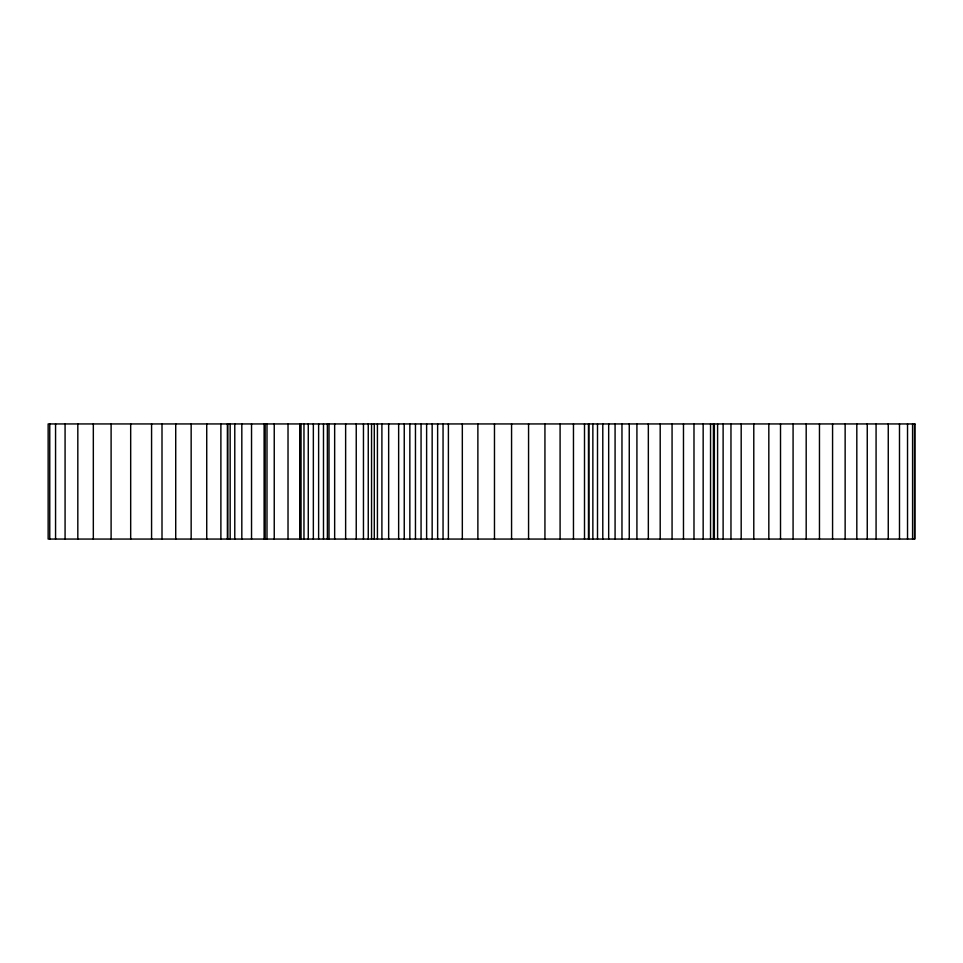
<?xml version="1.0" encoding="UTF-8"?>
<svg xmlns="http://www.w3.org/2000/svg" width="963" height="963" viewBox="0 0 963 963"><rect width="100%" height="100%" fill="white"/><g stroke="black" fill="none" stroke-linecap="round" stroke-linejoin="round"><path stroke-width="1.44" d="M914.525 423.937L914.525 539.063M912.587 423.937L912.587 539.063M907.531 423.937L907.531 539.063M899.49 423.937L899.49 539.063M888.259 423.937L888.259 539.063M876.077 423.937L876.077 539.063M867.254 423.937L867.254 539.063M856.817 423.937L856.817 539.063M845.141 423.937L845.141 539.063M832.574 423.937L832.574 539.063M819.465 423.937L819.465 539.063M806.187 423.937L806.187 539.063M793.079 423.937L793.079 539.063M780.512 423.937L780.512 539.063M768.823 423.937L768.823 539.063M753.788 423.937L753.788 539.063M741.185 423.937L741.185 539.063M730.965 423.937L730.965 539.063M723.117 423.937L723.117 539.063M717.591 423.937L717.591 539.063M714.365 423.937L714.365 539.063M713.414 423.937L713.414 539.063M710.55 423.937L710.55 539.063M703.159 423.937L703.159 539.063M693.986 423.937L693.986 539.063M683.477 423.937L683.477 539.063M672.066 423.937L672.066 539.063M660.197 423.937L660.197 539.063M648.34 423.937L648.34 539.063M636.916 423.937L636.916 539.063M629.26 423.937L629.26 539.063M621.966 423.937L621.966 539.063M615.08 423.937L615.08 539.063M608.676 423.937L608.676 539.063M602.79 423.937L602.79 539.063M597.505 423.937L597.505 539.063M592.859 423.937L592.859 539.063M588.862 423.937L588.911 539.063M588.477 423.937L588.477 539.063M584.505 423.937L584.505 539.063M573.466 423.937L573.466 539.063M560.093 423.937L560.093 539.063M544.938 423.937L544.938 539.063M528.567 423.937L528.567 539.063M511.57 423.937L511.57 539.063M494.476 423.937L494.476 539.063M477.877 423.937L477.877 539.063M462.324 423.937L462.324 539.063M448.397 423.937L448.397 539.063M443.052 423.937L443.052 539.063M437.635 423.937L437.635 539.063M432.158 423.937L432.158 539.063M426.621 423.937L426.621 539.063M421.06 423.937L421.06 539.063M415.462 423.937L415.462 539.063M409.853 423.937L409.853 539.063M404.243 423.937L404.243 539.063M398.646 423.937L398.646 539.063M388.655 423.937L388.655 539.063M381.902 423.937L381.902 539.063M377.424 423.937L377.424 539.063M374.294 423.937L374.294 539.063M371.549 423.937L371.549 539.063M368.251 423.937L368.251 539.063M363.46 423.937L363.46 539.063M356.238 423.937L356.238 539.063M345.633 423.937L345.633 539.063M334.655 423.937L334.655 539.063M329.009 423.937L329.009 539.063M327.372 423.937L327.396 539.063M323.484 423.937L323.484 539.063M318.621 423.937L318.621 539.063M313.348 423.937L313.348 539.063M308.268 423.937L308.268 539.063M303.971 423.937L303.971 539.063M301.046 423.937L301.046 539.063M300.083 423.937L300.083 539.063M299.842 423.937L299.842 539.063M288.021 423.937L288.021 539.063M274.238 423.937L274.238 539.063M266.992 423.937L266.992 539.063M265.162 423.937L265.162 539.063M264.115 423.937L264.115 539.063M251.536 423.937L251.536 539.063M241.821 423.937L241.821 539.063M234.779 423.937L234.779 539.063M230.157 423.937L230.157 539.063M227.774 423.937L227.774 539.063M227.388 423.937L227.388 539.063M220.888 423.937L220.888 539.063M206.732 423.937L206.732 539.063M191.156 423.937L191.156 539.063M175.723 423.937L175.723 539.063M162.001 423.937L162.001 539.063M151.576 423.937L151.576 539.063M130.679 423.937L130.679 539.063M111.106 423.937L111.106 539.063M93.327 423.937L93.327 539.063M77.822 423.937L77.822 539.063M65.075 423.937L65.075 539.063M55.565 423.937L55.565 539.063M49.763 423.937L49.763 539.063M914.85 423.937L48.15 423.937L48.15 539.063L914.85 539.063L914.85 423.937"/></g></svg>
